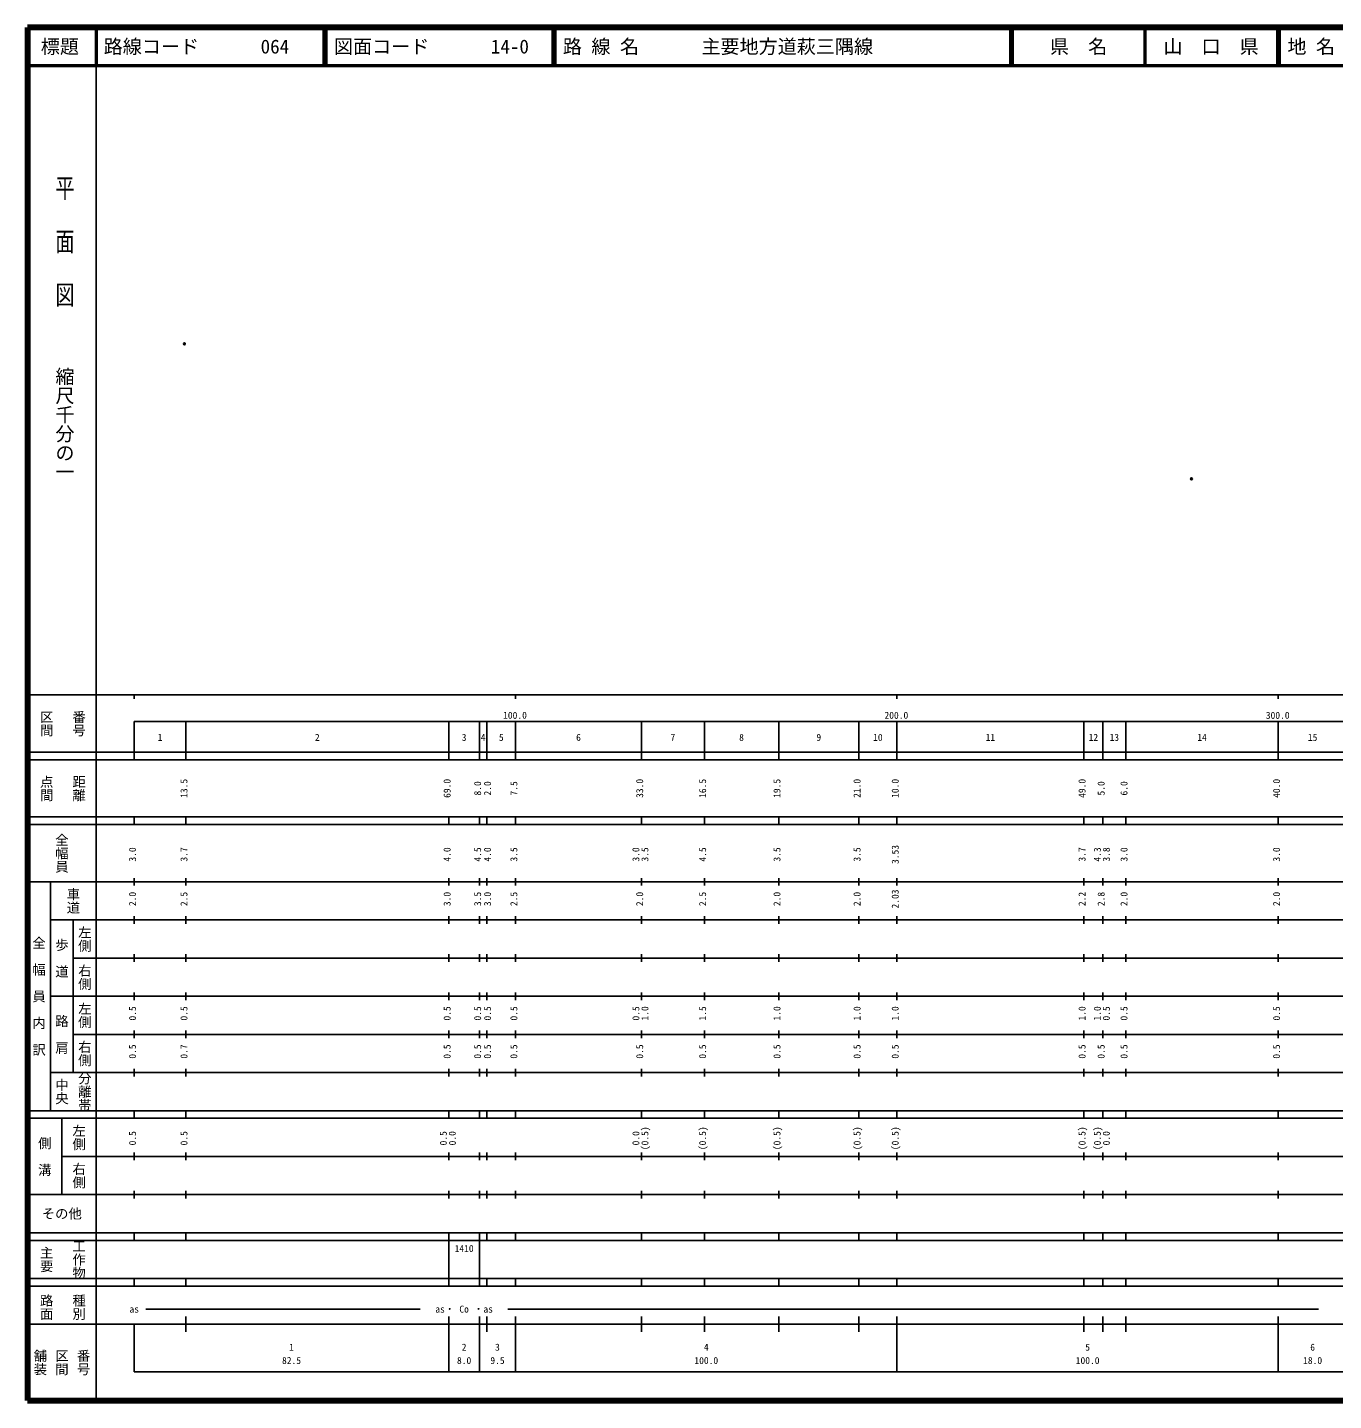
# Model space of a CAD drawing. Units: millimetres on the paper. Extents: x 40 to 680, y 20 to 380.
# Drawn here: x 40 to 382.5, y 20 to 380 of the extents above; entities that cross this region are included whole.
import ezdxf
from ezdxf.enums import TextEntityAlignment as Align

# ---------------------------------------------------------------- set-up
doc = ezdxf.new("R2010")
doc.units = ezdxf.units.MM
doc.header["$PDMODE"] = 32
doc.header["$PDSIZE"] = 0.5
doc.layers.add('M-OTRS', color=6, linetype='Continuous')
doc.layers.add('M-TTL-TXT', color=7, linetype='Continuous')
for name, color, linetype, lineweight in [('M-TTL', 2, 'Continuous', 140), ('M-TTL-BAND', 7, 'Continuous', 25), ('M-TTL-LINE', 7, 'Continuous', 50)]:
    doc.layers.add(name, color=color, linetype=linetype, lineweight=lineweight)
doc.styles.add('@ＭＳ ゴシック', font='')
doc.styles.add('ＭＳ ゴシック', font='')
doc.styles.get('@ＭＳ ゴシック').set_extended_font_data('@MS Gothic')
doc.styles.get('ＭＳ ゴシック').set_extended_font_data('MS Gothic')

msp = doc.modelspace()

# ---------------------------------------------------------------- linework, layer by layer
at = {"layer": 'M-OTRS'}
for p in [(81.141, 297.044), (345.228, 261.642)]:
    msp.add_point(p, dxfattribs=at)
at = {"layer": 'M-TTL'}
for p, q in [((40, 380), (40, 20)), ((680, 380), (40, 380)), ((40, 20), (680, 20))]:
    msp.add_line(p, q, dxfattribs=at)
at = {"layer": 'M-TTL-BAND'}
for p, q in [((58, 370), (58, 20)), ((40, 205), (579, 205)), ((68, 205), (68, 204)), ((168, 205), (168, 204)), ((268, 205), (268, 204)), ((368, 205), (368, 204)), ((68, 198), (579, 198)), ((68, 198), (68, 188)), ((81.5, 188), (81.5, 198)), ((150.5, 188), (150.5, 198)), ((158.5, 188), (158.5, 198)), ((160.5, 188), (160.5, 198)), ((168, 188), (168, 198)), ((201, 188), (201, 198)), ((217.5, 188), (217.5, 198)), ((237, 188), (237, 198)), ((258, 188), (258, 198)), ((268, 188), (268, 198)), ((317, 188), (317, 198)), ((322, 188), (322, 198)), ((328, 188), (328, 198)), ((368, 188), (368, 198)), ((40, 190), (579, 190)), ((40, 188), (579, 188)), ((40, 173), (579, 173)), ((68, 171), (68, 173)), ((81.5, 171), (81.5, 173)), ((150.5, 171), (150.5, 173)), ((158.5, 171), (158.5, 173)), ((160.5, 171), (160.5, 173)), ((168, 171), (168, 173)), ((201, 171), (201, 173)), ((217.5, 171), (217.5, 173)), ((237, 171), (237, 173)), ((258, 171), (258, 173)), ((268, 171), (268, 173)), ((317, 171), (317, 173)), ((322, 171), (322, 173)), ((328, 171), (328, 173)), ((368, 171), (368, 173)), ((40, 171), (579, 171)), ((40, 156), (579, 156)), ((46, 96), (46, 156)), ((68, 155), (68, 157)), ((81.5, 155), (81.5, 157)), ((150.5, 155), (150.5, 157)), ((158.5, 155), (158.5, 157)), ((160.5, 155), (160.5, 157)), ((168, 155), (168, 157)), ((201, 155), (201, 157)), ((217.5, 155), (217.5, 157)), ((237, 155), (237, 157)), ((258, 155), (258, 157)), ((268, 155), (268, 157)), ((317, 155), (317, 157)), ((322, 155), (322, 157)), ((328, 155), (328, 157)), ((368, 155), (368, 157)), ((46, 146), (579, 146)), ((52, 146), (52, 106)), ((68, 145), (68, 147)), ((81.5, 145), (81.5, 147)), ((150.5, 145), (150.5, 147)), ((158.5, 145), (158.5, 147)), ((160.5, 145), (160.5, 147)), ((168, 145), (168, 147)), ((201, 145), (201, 147)), ((217.5, 145), (217.5, 147)), ((237, 145), (237, 147)), ((258, 145), (258, 147)), ((268, 145), (268, 147)), ((317, 145), (317, 147)), ((322, 145), (322, 147)), ((328, 145), (328, 147)), ((368, 145), (368, 147)), ((68, 135), (68, 137)), ((81.5, 135), (81.5, 137)), ((150.5, 135), (150.5, 137)), ((158.5, 135), (158.5, 137)), ((160.5, 135), (160.5, 137)), ((168, 135), (168, 137)), ((201, 135), (201, 137)), ((217.5, 135), (217.5, 137)), ((237, 135), (237, 137)), ((258, 135), (258, 137)), ((268, 135), (268, 137)), ((317, 135), (317, 137)), ((322, 135), (322, 137)), ((328, 135), (328, 137)), ((368, 135), (368, 137)), ((52, 136), (579, 136)), ((46, 126), (579, 126)), ((68, 125), (68, 127)), ((81.5, 125), (81.5, 127)), ((150.5, 125), (150.5, 127)), ((158.5, 125), (158.5, 127)), ((160.5, 125), (160.5, 127)), ((168, 125), (168, 127)), ((201, 125), (201, 127)), ((217.5, 125), (217.5, 127)), ((237, 125), (237, 127)), ((258, 125), (258, 127)), ((268, 125), (268, 127)), ((317, 125), (317, 127)), ((322, 125), (322, 127)), ((328, 125), (328, 127)), ((368, 125), (368, 127)), ((52, 116), (579, 116)), ((68, 115), (68, 117)), ((81.5, 115), (81.5, 117)), ((150.5, 115), (150.5, 117)), ((158.5, 115), (158.5, 117)), ((160.5, 115), (160.5, 117)), ((168, 115), (168, 117)), ((201, 115), (201, 117)), ((217.5, 115), (217.5, 117)), ((237, 115), (237, 117)), ((258, 115), (258, 117)), ((268, 115), (268, 117)), ((317, 115), (317, 117)), ((322, 115), (322, 117)), ((328, 115), (328, 117)), ((368, 115), (368, 117)), ((46, 106), (579, 106)), ((68, 105), (68, 107)), ((81.5, 105), (81.5, 107)), ((150.5, 105), (150.5, 107)), ((158.5, 105), (158.5, 107)), ((160.5, 105), (160.5, 107)), ((168, 105), (168, 107)), ((201, 105), (201, 107)), ((217.5, 105), (217.5, 107)), ((237, 105), (237, 107)), ((258, 105), (258, 107)), ((268, 105), (268, 107)), ((317, 105), (317, 107)), ((322, 105), (322, 107)), ((328, 105), (328, 107)), ((368, 105), (368, 107)), ((40, 96), (579, 96)), ((40, 94), (579, 94)), ((49, 94), (49, 74)), ((68, 94), (68, 96)), ((81.5, 94), (81.5, 96)), ((150.5, 94), (150.5, 96)), ((158.5, 94), (158.5, 96)), ((160.5, 94), (160.5, 96)), ((168, 94), (168, 96)), ((201, 94), (201, 96)), ((217.5, 94), (217.5, 96)), ((237, 94), (237, 96)), ((258, 94), (258, 96)), ((268, 94), (268, 96)), ((317, 94), (317, 96)), ((322, 94), (322, 96)), ((328, 94), (328, 96)), ((368, 94), (368, 96)), ((49, 84), (579, 84)), ((68, 83), (68, 85)), ((81.5, 83), (81.5, 85)), ((150.5, 83), (150.5, 85)), ((158.5, 83), (158.5, 85)), ((160.5, 83), (160.5, 85)), ((168, 83), (168, 85)), ((201, 83), (201, 85)), ((217.5, 83), (217.5, 85)), ((237, 83), (237, 85)), ((258, 83), (258, 85)), ((268, 83), (268, 85)), ((317, 83), (317, 85)), ((322, 83), (322, 85)), ((328, 83), (328, 85)), ((368, 83), (368, 85)), ((40, 74), (579, 74)), ((68, 73), (68, 75)), ((81.5, 73), (81.5, 75)), ((150.5, 73), (150.5, 75)), ((158.5, 73), (158.5, 75)), ((160.5, 73), (160.5, 75)), ((168, 73), (168, 75)), ((201, 73), (201, 75)), ((217.5, 73), (217.5, 75)), ((237, 73), (237, 75)), ((258, 73), (258, 75)), ((268, 73), (268, 75)), ((317, 73), (317, 75)), ((322, 73), (322, 75)), ((328, 73), (328, 75)), ((368, 73), (368, 75)), ((40, 64), (579, 64)), ((40, 62), (579, 62)), ((68, 62), (68, 64)), ((81.5, 62), (81.5, 64)), ((150.5, 62), (150.5, 64)), ((150.5, 52), (150.5, 62)), ((158.5, 62), (158.5, 64)), ((158.5, 52), (158.5, 62)), ((160.5, 62), (160.5, 64)), ((168, 62), (168, 64)), ((201, 62), (201, 64)), ((217.5, 62), (217.5, 64)), ((237, 62), (237, 64)), ((258, 62), (258, 64)), ((268, 62), (268, 64)), ((317, 62), (317, 64)), ((322, 62), (322, 64)), ((328, 62), (328, 64)), ((368, 62), (368, 64)), ((40, 52), (579, 52)), ((68, 50), (68, 52)), ((81.5, 50), (81.5, 52)), ((150.5, 50), (150.5, 52)), ((158.5, 50), (158.5, 52)), ((160.5, 50), (160.5, 52)), ((168, 50), (168, 52)), ((201, 50), (201, 52)), ((217.5, 50), (217.5, 52)), ((237, 50), (237, 52)), ((258, 50), (258, 52)), ((268, 50), (268, 52)), ((317, 50), (317, 52)), ((322, 50), (322, 52)), ((328, 50), (328, 52)), ((368, 50), (368, 52)), ((40, 50), (579, 50)), ((71, 44), (143, 44)), ((166, 44), (378.5, 44)), ((40, 40), (579, 40)), ((68, 40), (68, 27.5)), ((81.5, 38), (81.5, 42)), ((150.5, 27.5), (150.5, 42)), ((158.5, 27.5), (158.5, 42)), ((160.5, 38), (160.5, 42)), ((168, 27.5), (168, 42)), ((201, 38), (201, 42)), ((217.5, 38), (217.5, 42)), ((237, 38), (237, 42)), ((258, 38), (258, 42)), ((268, 27.5), (268, 42)), ((317, 38), (317, 42)), ((322, 38), (322, 42)), ((328, 38), (328, 42)), ((368, 27.5), (368, 42)), ((68, 27.5), (579, 27.5))]:
    msp.add_line(p, q, dxfattribs=at)
at = {"layer": 'M-TTL-LINE'}
for p, q in [((58, 380), (58, 370)), ((117.75, 380), (117.75, 370)), ((118.25, 380), (118.25, 370)), ((177.75, 380), (177.75, 370)), ((178.25, 380), (178.25, 370)), ((297.75, 380), (297.75, 370)), ((298.25, 380), (298.25, 370)), ((333, 380), (333, 370)), ((367.75, 380), (367.75, 370)), ((368.25, 380), (368.25, 370)), ((40, 370), (680, 370))]:
    msp.add_line(p, q, dxfattribs=at)

# ---------------------------------------------------------------- texts
at = {"layer": 'M-TTL-BAND', "style": '@ＭＳ ゴシック', "width": 1.4}
msp.add_text('平  面  図', height=3.666, rotation=270, dxfattribs=at).set_placement((49.777, 306.475), align=Align.MIDDLE_RIGHT)
at = {"layer": 'M-TTL-BAND', "style": '@ＭＳ ゴシック'}
msp.add_text('縮尺千分の一', height=3.666, rotation=270, dxfattribs=at).set_placement((49.777, 261.03), align=Align.MIDDLE_RIGHT)
for s, p in [('区間', (45, 197.5)), ('番号', (53.5, 197.5)), ('点間', (45, 180.5)), ('距離', (53.5, 180.5)), ('全幅員', (49, 163.5)), ('車道', (52, 151)), ('左側', (55, 141)), ('全\u3000幅\u3000員\u3000内\u3000訳', (43, 126)), ('歩\u3000道', (49, 136)), ('右側', (55, 131)), ('左側', (55, 121)), ('路\u3000肩', (49, 116)), ('右側', (55, 111)), ('分離帯', (55, 101)), ('中央', (49, 101)), ('左側', (53.5, 89)), ('側\u3000溝', (44.5, 84)), ('右側', (53.5, 79)), ('工作物', (53.5, 57)), ('主要', (45, 57)), ('路面', (45, 44.5)), ('種別', (53.5, 44.5)), ('舗装', (43.333, 30)), ('区間', (49, 30)), ('番号', (54.667, 30))]:
    msp.add_text(s, height=2.566, rotation=270, dxfattribs=at).set_placement(p, align=Align.MIDDLE_CENTER)
at = {"layer": 'M-TTL-BAND', "style": 'ＭＳ ゴシック'}
for s, p in [('100.0', (167.844, 198.195)), ('200.0', (267.844, 198.195)), ('300.0', (367.844, 198.195)), ('1', (74.75, 192.405)), ('2', (116, 192.405)), ('3', (154.5, 192.405)), ('4', (159.5, 192.405)), ('5', (164.25, 192.405)), ('6', (184.5, 192.405)), ('7', (209.25, 192.405)), ('8', (227.25, 192.405)), ('9', (247.5, 192.405)), ('10', (263, 192.405)), ('11', (292.5, 192.405)), ('12', (319.5, 192.405)), ('13', (325, 192.405)), ('14', (348, 192.405)), ('15', (377, 192.405)), ('1410', (154.5, 58.4)), ('as', (68, 42.5)), ('as・ Co ・as', (154.5, 42.5)), ('1', (109.25, 32.523)), ('2', (154.5, 32.523)), ('3', (163.25, 32.523)), ('4', (218, 32.523)), ('5', (318, 32.523)), ('6', (377, 32.523)), ('82.5', (109.25, 29.033)), ('8.0', (154.5, 29.033)), ('9.5', (163.25, 29.033)), ('100.0', (218, 29.033)), ('100.0', (318, 29.033)), ('18.0', (377, 29.033))]:
    msp.add_text(s, height=1.833, dxfattribs=at).set_placement(p, align=Align.BOTTOM_CENTER)
for s, p in [('13.5', (82.5, 180.5)), ('69.0', (151.5, 180.5)), ('8.0', (159.5, 180.5)), ('2.0', (162.1, 180.5)), ('7.5', (169, 180.5)), ('33.0', (202, 180.5)), ('16.5', (218.5, 180.5)), ('19.5', (238, 180.5)), ('21.0', (259, 180.5)), ('10.0', (269, 180.5)), ('49.0', (318, 180.5)), ('5.0', (323, 180.5)), ('6.0', (329, 180.5)), ('40.0', (369, 180.5)), ('3.0', (69, 163.174)), ('3.7', (82.5, 163.174)), ('4.0', (151.5, 163.174)), ('4.5', (159.5, 163.174)), ('4.0', (162.1, 163.174)), ('3.5', (169, 163.174)), ('3.0', (201, 163.174)), ('3.5', (203.37, 163.174)), ('4.5', (218.5, 163.174)), ('3.5', (238, 163.174)), ('3.5', (259, 163.174)), ('3.53', (269, 163.174)), ('3.7', (318, 163.174)), ('4.3', (322, 163.174)), ('3.8', (324.37, 163.174)), ('3.0', (329, 163.174)), ('3.0', (369, 163.174)), ('2.0', (69, 151.5)), ('2.5', (82.5, 151.5)), ('3.0', (151.5, 151.5)), ('3.5', (159.5, 151.5)), ('3.0', (162.1, 151.5)), ('2.5', (169, 151.5)), ('2.0', (202, 151.5)), ('2.5', (218.5, 151.5)), ('2.0', (238, 151.5)), ('2.0', (259, 151.5)), ('2.03', (269, 151.5)), ('2.2', (318, 151.5)), ('2.8', (323, 151.5)), ('2.0', (329, 151.5)), ('2.0', (369, 151.5)), ('0.5', (69, 121.5)), ('0.5', (82.5, 121.5)), ('0.5', (151.5, 121.5)), ('0.5', (159.5, 121.5)), ('0.5', (162.1, 121.5)), ('0.5', (169, 121.5)), ('0.5', (201, 121.5)), ('1.0', (203.37, 121.5)), ('1.5', (218.5, 121.5)), ('1.0', (238, 121.5)), ('1.0', (259, 121.5)), ('1.0', (269, 121.5)), ('1.0', (318, 121.5)), ('1.0', (322, 121.5)), ('0.5', (324.37, 121.5)), ('0.5', (329, 121.5)), ('0.5', (369, 121.5)), ('0.5', (69, 111.5)), ('0.7', (82.5, 111.5)), ('0.5', (151.5, 111.5)), ('0.5', (159.5, 111.5)), ('0.5', (162.1, 111.5)), ('0.5', (169, 111.5)), ('0.5', (202, 111.5)), ('0.5', (218.5, 111.5)), ('0.5', (238, 111.5)), ('0.5', (259, 111.5)), ('0.5', (269, 111.5)), ('0.5', (318, 111.5)), ('0.5', (323, 111.5)), ('0.5', (329, 111.5)), ('0.5', (369, 111.5)), ('0.5', (69, 88.764)), ('0.5', (82.5, 88.764)), ('0.5', (150.5, 88.764)), ('0.0', (152.87, 88.764)), ('0.0', (201, 88.764)), ('(0.5)', (203.37, 88.764)), ('(0.5)', (218.5, 88.764)), ('(0.5)', (238, 88.764)), ('(0.5)', (259, 88.764)), ('(0.5)', (269, 88.764)), ('(0.5)', (318, 88.764)), ('(0.5)', (322, 88.764)), ('0.0', (324.37, 88.764))]:
    msp.add_text(s, height=1.833, rotation=90, dxfattribs=at).set_placement(p, align=Align.BOTTOM_CENTER)
msp.add_text('その他', height=2.566, dxfattribs=at).set_placement((49, 69), align=Align.MIDDLE_CENTER)
at = {"layer": 'M-TTL-TXT', "style": 'ＭＳ ゴシック'}
for s, p in [('標題', (48.5, 375)), ('県\u3000名', (315.625, 375)), ('山\u3000口\u3000県', (350.375, 375))]:
    msp.add_text(s, height=3.666, dxfattribs=at).set_placement(p, align=Align.MIDDLE_CENTER)
for s, p in [('路線コード', (60, 375)), ('064', (101.142, 375)), ('図面コード', (120.38, 375)), ('14-0', (161.521, 375)), ('路 線 名', (180.38, 375)), ('主要地方道萩三隅線', (216.734, 375)), ('地 名', (370.38, 375))]:
    msp.add_text(s, height=3.666, dxfattribs=at).set_placement(p, align=Align.MIDDLE_LEFT)

doc.saveas('drawing.dxf')
